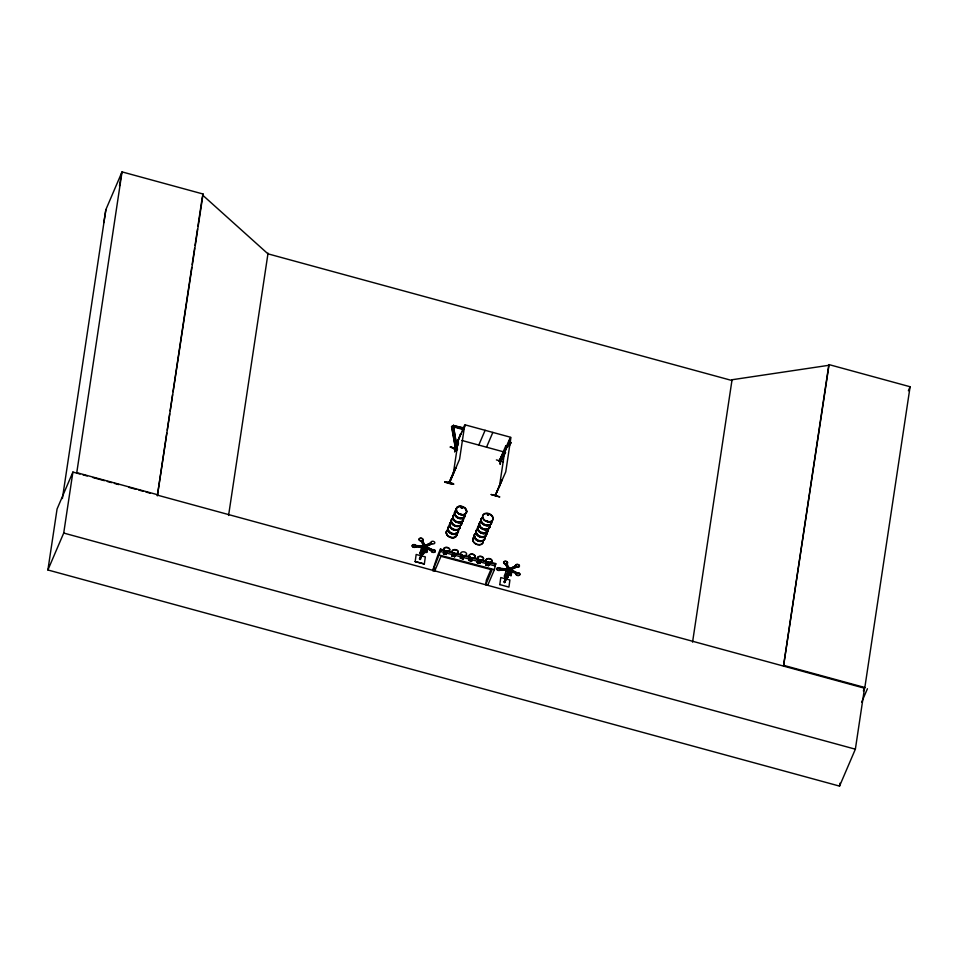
<?xml version="1.0" encoding="UTF-8"?>
<svg xmlns="http://www.w3.org/2000/svg" width="958" height="958" viewBox="0 0 958 958"><rect width="100%" height="100%" fill="white"/><g stroke="black" fill="none" stroke-linecap="round" stroke-linejoin="round"><path stroke-width="1.44" d="M444.057 552.778C443.722 549.377 449.23 550.946 446.236 553.485C443.494 551.221 442.967 554.155 446.093 554.263L446.668 552.778L446.26 554.478L443.47 553.736L443.877 552.048L443.77 553.652M446.272 553.101L446.105 553.82L447.111 551.305M446.093 554.263L446.296 553.113L446.093 553.7M452.392 555.257L452.212 555.88L454.535 556.49L455.11 555.017L454.703 556.706L451.913 555.975L452.332 554.275L452.392 555.448L453.374 552.958L455.565 553.544L454.691 555.724L452.535 554.742L451.913 555.975M454.571 555.844L454.595 555.664M460.93 557.137L460.666 558.119L462.977 558.73L464.007 555.772L461.816 555.197L460.786 557.592L461.002 556.993M461.816 555.197L460.918 557.472L463.073 558.131M469.3 559.556L469.109 560.346L471.432 560.957L472.007 559.484L471.432 560.957M471.42 560.466L472.462 558.011L470.27 557.424L469.396 559.484M469.408 559.244L471.576 559.879M477.826 561.604L477.874 561.448M479.898 562.753L480.904 560.238L478.713 559.664L477.898 561.568L480.03 562.418L480.904 560.238M478.713 559.664L477.838 561.843L480.054 562.322M486.305 563.711L486.005 564.813L488.317 565.424C491.107 563.029 483.55 566.513 487.155 561.891L489.346 562.478L488.472 564.657L486.209 564.034M423.879 545.844L415.904 545.653L423.879 545.844L423.915 547.018L415.964 546.647L425.747 547.341L425.053 549.641L425.747 547.341M415.185 561.58L416.167 554.466L425.328 556.885L424.334 563.999L415.185 561.58L424.334 563.999M420.933 540.767L423.675 546.192L425.053 545.952L422.502 540.42A1.964 1.317 7.7 0 0 421.975 538.384A1.964 1.317 7.7 0 0 419.173 538.875A1.964 1.317 7.7 0 0 420.67 540.731L420.646 540.911A1.964 1.317 7.7 0 1 419.149 539.055A1.964 1.317 7.7 0 1 421.939 538.564A1.964 1.317 7.7 0 1 422.478 540.599M420.801 551.006L421.412 547.377L427.16 548.898C429.747 557.867 411.952 546.515 426.717 552.143M422.286 540.695L425.053 545.952M422.909 551.125L423.652 548.467L425.52 548.97L425.388 549.964L424.825 551.269L422.957 550.766L423.652 548.467M422.969 552.227L423.173 552.359A1.964 1.317 7.7 0 1 422.873 554.347A1.964 1.317 7.7 0 1 419.999 553.58A1.964 1.317 7.7 0 1 421.292 551.856L421.316 551.676A1.964 1.317 7.7 0 0 420.023 553.401A1.964 1.317 7.7 0 0 422.897 554.167A1.964 1.317 7.7 0 0 423.196 552.179M423.735 546.659L425.136 547.03M423.867 546.85L423.173 549.15L423.915 547.018M424.346 546.862L425.017 546.719L424.143 547.629M424.861 545.653L425.759 546.491L431.89 543.845L425.735 546.671L424.825 545.832L430.932 542.647A1.964 1.317 7.7 0 1 432.92 541.282A1.964 1.317 7.7 0 1 434.776 543.006A1.964 1.317 7.7 0 1 432.142 543.773M425.735 546.671L432.489 549.712A1.964 1.317 7.7 0 1 435.231 550.73A1.964 1.317 7.7 0 1 433.567 552.287A1.964 1.317 7.7 0 1 431.411 550.73L424.837 547.078M424.777 551.628L425.52 548.97M426.549 552.526L427.16 548.898M430.98 543.006L424.825 545.832M431.435 550.742L426.166 547.772M424.813 547.258L425.627 546.503L432.274 549.796M432.753 570.597C440.752 543.916 445.757 539.953 432.753 570.597L434.657 571.1L440.991 556.335L492.077 569.842L485.754 584.608L487.778 585.146L494.424 569.627L495.717 563.591L490.077 562.106M434.657 571.1L435.064 568.154M443.47 553.736L443.877 552.048M452.212 555.88L452.559 554.335M453.374 552.958L452.416 555.4M454.535 556.49L454.679 555.412M463.409 558.322L463.145 558.945L460.367 558.203L460.774 556.514L460.966 557.281M460.666 558.119L460.774 556.514M462.977 558.73L463.037 557.891M463.145 558.945L463.325 557.185M468.809 560.442L469.216 558.742L468.809 560.442L471.599 561.172L471.863 560.562M469.073 559.819L469.216 558.742M469.109 560.346L469.456 558.801M471.599 561.172L472.007 559.484M471.635 559.915L469.384 559.616L471.576 560.191L472.462 558.011M477.252 562.669L477.671 560.981L477.563 562.586L479.874 563.196L480.449 561.711L480.042 563.412L477.252 562.669L477.695 561.975M477.563 562.586L477.671 560.981M479.874 563.196L480.042 562.059M488.748 565.028L488.484 565.639L485.706 564.909L486.113 563.208L486.005 564.813M485.706 564.909L486.113 563.208M487.155 561.891L486.281 564.07L489.322 562.681M485.754 584.608L486.353 580.189L490.951 569.447M488.317 565.424L488.664 563.879M488.484 565.639L489.346 562.478M508.459 569.124L500.411 568.405A1.964 1.317 7.7 0 0 497.453 567.914A1.964 1.317 7.7 0 0 497.573 569.938A1.964 1.317 7.7 0 0 500.495 569.723L508.518 570.118L508.482 568.944L500.531 568.573M500.567 569.747L508.542 569.938L508.482 568.944M499.789 584.679L500.771 577.566L509.919 579.985L508.938 587.098L499.825 584.596M505.513 564.034L505.273 563.831A1.964 1.317 7.7 0 1 503.764 561.975A1.964 1.317 7.7 0 1 506.566 561.484A1.964 1.317 7.7 0 1 507.105 563.508L507.081 563.687A1.964 1.317 7.7 0 0 506.543 561.663A1.964 1.317 7.7 0 0 503.74 562.154A1.964 1.317 7.7 0 0 505.249 564.011L508.279 569.291L509.644 569.052L508.303 569.112L505.537 563.855M505.405 574.105L506.016 570.477L511.764 571.986L511.153 575.626L505.405 574.105L506.016 570.477M507.501 574.225L508.255 571.567L507.56 573.866L509.428 574.369L510.123 572.07L509.381 574.728M507.776 572.249L508.47 569.95L507.776 572.249L509.656 572.74L510.207 571.435L510.351 570.441L508.339 569.747M509.081 570.058L508.746 570.729M509.428 568.932L515.608 565.915L509.428 568.932L510.339 569.77L516.721 567.052A1.964 1.317 7.7 0 0 519.356 566.286A1.964 1.317 7.7 0 0 517.5 564.561A1.964 1.317 7.7 0 0 515.512 565.927M509.44 570.178L510.255 569.411L517.092 572.812A1.964 1.317 7.7 0 1 519.835 573.83A1.964 1.317 7.7 0 1 518.17 575.387A1.964 1.317 7.7 0 1 516.015 573.83L510.77 570.872M509.656 572.74L509.788 571.746L507.908 571.255M510.339 569.77L516.745 566.873A1.964 1.317 7.7 0 0 519.38 566.106A1.964 1.317 7.7 0 0 517.524 564.382A1.964 1.317 7.7 0 0 515.536 565.747L515.584 566.094M516.039 573.842L515.991 574.01A1.964 1.317 7.7 0 0 518.146 575.566A1.964 1.317 7.7 0 0 519.799 574.01A1.964 1.317 7.7 0 0 517.069 572.992L510.231 569.603M444.991 482.233C453.098 481.802 459.601 486.987 444.991 482.209M457.313 449.206L450.296 446.943L457.397 448.883M455.445 468.175L455.816 467.672L449.062 482.976L449.673 482.473M449.086 482.916L449.434 481.754L449.458 482.964M454.799 448.536L454.834 447.937M455.625 445.29L454.703 451.769L455.601 445.207M456.236 448.081L455.457 448.188L456.343 448.128M455.589 447.901L455.146 448.643L456.116 448.667M460.547 434.285L460.918 433.77L454.212 449.122L454.834 448.548M491.203 494.567C494.807 495.526 508.662 499.417 491.214 494.484M496.4 459.912L503.489 461.804M500.316 460.978L499.597 460.487M499.549 460.343L500.579 460.211M499.549 460.846L499.825 459.972M500.759 461.277L499.022 460.978L500.555 461.744L510.937 437.411L505.752 471.887L495.226 495.585L501.693 480.197M500.351 464.199L500.974 457.337M499.968 464.079L500.926 457.313M501.01 461.145L500.711 460.463L500.603 461.181M505.836 445.757L506.566 446.189L505.836 445.757L499.381 460.726M506.794 446.296L500.375 461.72L507.01 446.967M103.799 222.627L105.883 209.586L122.037 171.889L203.072 194.019L157.34 495.861L157.447 495.154L864.535 688.203L855.362 749.192L839.543 786.111L47.9 569.974L57.073 508.997L72.904 472.066L80.065 474.03M62.39 498.555L105.883 209.586M47.9 569.974L63.719 533.055L72.904 472.066M122.037 171.889L76.772 472.665L157.807 494.783M157.675 493.681L166.788 433.076M167.243 430.118L169.686 413.856M170.129 410.898L172.572 394.648M173.027 391.69L191.708 267.522M192.151 264.564L194.594 248.302M195.049 245.356L197.492 229.094M197.935 226.136L202.389 196.57M228.579 515.464L268.048 253.128M463.48 429.1L453.385 426.346L451.553 426.693L455.697 449.494L457.337 449.601L453.374 425.544L463.672 427.843M451.553 426.693L453.182 426.801L453.577 425.089M453.254 474.042L458.439 439.566M499.417 486.652L504.603 452.176M731.828 380.47L731.936 379.763L828.766 365.309L829.065 364.615L910.1 386.745L864.835 687.509L863.374 690.91M692.562 642.135L732.044 379.799L731.936 380.506L267.953 253.834L202.605 195.097L203.072 194.019M828.766 365.309L783.512 666.073L829.065 364.615M839.543 786.111L839.974 783.201M119.487 186.02L121.57 172.967M444.045 552.91L446.296 553.221L444.045 552.91L447.087 551.521M494.699 565.962L495.717 563.591M431.459 550.563L431.387 550.91A1.964 1.317 7.7 0 0 433.543 552.467A1.964 1.317 7.7 0 0 435.207 550.91A1.964 1.317 7.7 0 0 432.465 549.892L432.25 549.976M452.439 555.329L455.529 553.748M495.609 495.609L495.837 495.142M462.307 507.465L461.84 508.135M462.151 507.273L462.427 508.231L461.193 507.92M460.594 514.135L460.93 513.859M482.066 532.552L482.628 533.055L482.233 532.361M486.808 521.224L487.658 521.08M487.945 514.23L487.694 515.212L488.688 514.817M486.999 521.092L487.598 521.439L487.191 520.972M454.559 449.074L460.63 433.699M454.499 449.194L464.762 424.801L459.577 459.277L449.398 483.083L455.816 467.672M458.235 441.662L455.17 448.691M462.534 431.639L465.408 424.933L510.41 437.207L500.136 461.002M456.08 448.895L458.475 442.931M455.697 449.494L451.745 426.238M455.996 448.871L458.451 443.159M457.337 449.601L453.385 426.346M449.098 482.401L455.529 467.588M421.412 547.377L426.993 549.281M423.939 551.569L420.011 559.508L419.484 558.909L422.765 551.257M419.484 558.909L423.412 550.97M420.011 559.508L423.292 551.868M478.784 445.075L485.107 430.31M486.52 447.182L492.843 432.417M446.404 553.401L446.668 552.778M446.26 554.478L446.524 553.856M452.332 554.275L452.068 554.898L454.846 555.628L455.11 555.017M455.565 553.544L454.739 555.448L452.499 555.149M454.703 556.706L454.966 556.095M509.62 440.896L509.428 442.153M460.367 558.203L460.858 557.652M510.961 442.919L509.632 441.698L505.956 448.428M464.007 555.772L463.301 557.867L460.511 557.125M501.98 480.269L495.274 495.609L495.837 495.07M480.449 561.711L480.186 562.334L477.407 561.592M480.042 563.412L480.305 562.789M508.542 574.668L504.615 582.608L504.088 582.009L507.369 574.357M504.088 582.009L507.465 575.339M504.615 582.608L508.435 573.686M511.764 571.986L505.848 570.86M511.153 575.626L505.573 573.71M908.388 390.744L910.1 386.745M861.613 702.286L867.433 688.73M499.022 460.978L504.77 450.476M500.555 461.744L505.608 452.499M508.878 446.679L511.165 442.452M415.988 546.467L415.868 546.802A1.964 1.317 7.7 0 1 412.946 547.018A1.964 1.317 7.7 0 1 412.826 544.994A1.964 1.317 7.7 0 1 415.784 545.485M500.591 569.567L500.471 569.902A1.964 1.317 7.7 0 1 497.549 570.118A1.964 1.317 7.7 0 1 497.43 568.094A1.964 1.317 7.7 0 1 500.387 568.585L500.507 568.753M461.648 507.057L461.265 507.692M487.514 521.487L486.856 520.865M455.685 444.991L454.655 451.697M461.109 507.213L462.367 507.812M487.778 514.47L488.556 514.41M481.874 532.48L482.485 532.864M463.983 555.987L460.846 557.448L463.193 557.688M469.384 559.616L472.426 558.215M477.838 561.843L480.88 560.454M454.822 448.009L454.176 448.967M488.676 514.35L487.371 514.721M454.535 447.865L454.655 448.536M455.9 449.039L457.529 449.134M461.948 507.393L461.924 508.003M440.321 549.102L444.56 550.227M447.745 550.91L453.026 552.467M457.253 553.58L461.852 554.646M464.678 555.389L470.318 556.885M473.144 557.628L478.784 559.125M482.652 560.298L485.838 560.981M440.608 549.712L495.621 564.262M439.914 551.329L469.54 559.161M472.366 559.903L494.939 565.867M485.85 563.831L488.64 564.561M423.735 547.844L425.615 548.335M508.339 570.932L510.207 571.435M423.508 549.461L425.388 549.964M508.111 572.561L509.991 573.052M439.399 555.077L494.424 569.627M450.26 447.182L457.313 449.074M453.374 425.544L462.031 427.903M453.182 426.801L463.277 429.555M461.9 440.464L504.076 451.984M783.8 665.391L864.835 687.509M82.927 474.809L87.226 475.982M92.962 477.551L104.422 480.676M107.296 481.467L111.595 482.64M114.457 483.419L118.756 484.592M128.791 487.335L135.952 489.287M138.826 490.065L143.125 491.238M145.987 492.029L150.286 493.202M63.719 533.055L855.362 749.192M500.567 460.175L500.351 460.75M488.197 515.033L487.514 514.829M507.56 575.327L507.776 575.459A1.964 1.317 7.7 0 1 507.477 577.446A1.964 1.317 7.7 0 1 504.603 576.68A1.964 1.317 7.7 0 1 505.896 574.956L505.92 574.776A1.964 1.317 7.7 0 0 504.626 576.5A1.964 1.317 7.7 0 0 507.501 577.267A1.964 1.317 7.7 0 0 507.8 575.279M487.921 514.901L487.802 514.674M486.927 521.236L487.454 521.164M504.734 581.71L505.261 582.32M420.131 558.61L420.658 559.221M415.904 545.653L415.82 545.306A1.964 1.317 7.7 0 0 412.85 544.815A1.964 1.317 7.7 0 0 412.97 546.838A1.964 1.317 7.7 0 0 415.892 546.623M506.914 563.615L509.644 569.052M463.193 518.913A5.497 4.012 23.2 0 1 456.667 522.385A5.497 4.012 23.2 0 1 453.697 515.308M463.373 518.685A5.58 4.072 23.2 0 1 456.08 521.906A5.58 4.072 23.2 0 1 454.715 514.41M452.236 518.721A5.497 4.012 23.2 0 0 455.888 526.014A5.497 4.012 23.2 0 0 461.349 521.212A5.497 4.012 23.2 0 1 459.014 526.122A5.497 4.012 23.2 0 1 452.068 523.487A5.497 4.012 23.2 0 1 453.194 518.122M465.121 514.602A5.58 4.072 23.2 0 1 457.828 517.835A5.58 4.072 23.2 0 1 456.463 510.339M463.492 518.23A5.497 4.012 23.2 0 1 457.637 521.918A5.497 4.012 23.2 0 1 453.326 515.452M453.996 514.626A5.497 4.012 23.2 0 1 454.954 514.015M464.965 515.931A5.497 4.012 23.2 0 1 457.122 517.667A5.497 4.012 23.2 0 1 456.415 510.626M463.073 517.344A5.58 4.072 23.2 0 1 460.702 522.302A5.58 4.072 23.2 0 1 453.661 519.631A5.58 4.072 23.2 0 1 454.81 514.207M465.205 514.398A5.58 4.072 23.2 0 1 457.924 517.619A5.58 4.072 23.2 0 1 456.559 510.123M465.241 514.159A5.497 4.012 23.2 0 1 458.044 517.332A5.497 4.012 23.2 0 1 456.703 509.943M461.816 522.086A5.473 4 23.2 0 1 455.313 525.535A5.473 4 23.2 0 1 452.356 518.494M458.235 531.618A5.497 4.012 23.2 0 1 451.026 533.702A5.497 4.012 23.2 0 1 448.727 526.924M458.391 530.301A5.58 4.072 23.2 0 1 451.098 533.522A5.58 4.072 23.2 0 1 449.745 526.026M456.367 532.828A5.497 4.012 23.2 0 1 454.032 537.737A5.497 4.012 23.2 0 1 447.087 535.091A5.497 4.012 23.2 0 1 448.224 529.738M456.439 532.6A5.461 3.988 23.2 0 1 454.116 537.462A5.508 4.024 23.2 0 1 447.147 534.959A5.508 4.024 23.2 0 1 448.272 529.582A5.461 3.988 23.2 0 0 447.218 534.851A5.461 3.988 23.2 0 0 454.116 537.462A5.508 4.024 23.2 0 0 456.439 532.684M461.169 521.595A5.461 3.988 23.2 0 1 458.834 526.457A5.461 3.988 23.2 0 1 451.936 523.834A5.461 3.988 23.2 0 1 453.062 518.518M460.139 526.217A5.58 4.072 23.2 0 1 453.517 529.738A5.58 4.072 23.2 0 1 450.511 522.565M458.511 529.846A5.497 4.012 23.2 0 1 451.326 533.019A5.497 4.012 23.2 0 1 449.973 525.631M459.96 526.457A5.497 4.012 23.2 0 1 453.433 529.918A5.497 4.012 23.2 0 1 450.476 522.852M458.487 530.085A5.58 4.072 23.2 0 1 451.194 533.307A5.58 4.072 23.2 0 1 449.829 525.81M460.223 526.014A5.58 4.072 23.2 0 1 453.613 529.523A5.58 4.072 23.2 0 1 450.607 522.361M460.283 526.864A5.497 4.012 23.2 0 1 453.074 528.948A5.497 4.012 23.2 0 1 450.763 522.17M489.622 525.966A5.497 4.012 23.2 0 1 483.095 529.439A5.497 4.012 23.2 0 1 480.126 522.361M489.789 525.738A5.58 4.072 23.2 0 1 483.179 529.247A5.58 4.072 23.2 0 1 480.162 522.086M488.161 529.367A5.497 4.012 23.2 0 1 480.976 532.552A5.497 4.012 23.2 0 1 479.635 525.164M488.221 529.151A5.461 3.988 23.2 0 1 481.084 532.313A5.461 3.988 23.2 0 1 479.742 524.96M491.538 521.667A5.58 4.072 23.2 0 1 484.916 525.176A5.58 4.072 23.2 0 1 481.91 518.003M489.909 525.283A5.497 4.012 23.2 0 1 482.724 528.469A5.497 4.012 23.2 0 1 481.383 521.08M491.37 521.894A5.497 4.012 23.2 0 1 484.173 525.068A5.497 4.012 23.2 0 1 482.832 517.679M489.885 525.523A5.58 4.072 23.2 0 1 482.593 528.756A5.58 4.072 23.2 0 1 481.227 521.26M491.634 521.451A5.58 4.072 23.2 0 1 485.011 524.972A5.58 4.072 23.2 0 1 482.006 517.799M491.658 521.212A5.497 4.012 23.2 0 1 485.131 524.673A5.497 4.012 23.2 0 1 482.161 517.607M484.257 536.468A5.497 4.012 23.2 0 1 481.922 541.366A5.497 4.012 23.2 0 1 474.976 538.731A5.497 4.012 23.2 0 1 476.114 533.378M484.82 537.354A5.58 4.072 23.2 0 1 478.198 540.863A5.58 4.072 23.2 0 1 475.192 533.702M483.203 542.072A5.497 4.012 23.2 0 1 475.372 543.821A5.497 4.012 23.2 0 1 474.653 536.779M483.263 541.845A5.461 3.988 23.2 0 1 475.479 543.581A5.461 3.988 23.2 0 1 474.761 536.576M486.173 532.145A5.58 4.072 23.2 0 1 483.802 537.115A5.58 4.072 23.2 0 1 476.761 534.444A5.58 4.072 23.2 0 1 477.91 529.008M484.94 536.899A5.497 4.012 23.2 0 1 478.401 540.372A5.497 4.012 23.2 0 1 475.443 533.295M486.005 532.397A5.497 4.012 23.2 0 1 483.67 537.294A5.497 4.012 23.2 0 1 476.725 534.66A5.497 4.012 23.2 0 1 477.85 529.295M484.904 537.139A5.58 4.072 23.2 0 1 478.281 540.659A5.58 4.072 23.2 0 1 475.276 533.486M486.269 531.941A5.58 4.072 23.2 0 1 483.898 536.899A5.58 4.072 23.2 0 1 476.856 534.229A5.58 4.072 23.2 0 1 478.006 528.792M486.305 531.714A5.497 4.012 23.2 0 1 480.832 536.516A5.497 4.012 23.2 0 1 477.192 529.223M471.24 557.999A3.054 2.036 7.7 0 1 469.755 554.586A3.054 2.036 7.7 0 1 474.821 555.448A3.054 2.036 7.7 0 1 472.019 558.143M424.119 547.808A1.712 1.15 7.7 0 1 423.208 545.952A1.712 1.15 7.7 0 1 426.011 546.204A1.712 1.15 7.7 0 1 424.993 547.892M423.771 547.21A1.712 1.15 7.7 0 1 423.268 545.509A1.712 1.15 7.7 0 1 425.771 545.509A1.712 1.15 7.7 0 1 425.831 547.21M509.153 570.992A1.712 1.15 7.7 0 1 507.596 569.303A1.712 1.15 7.7 0 1 510.315 569.052A1.712 1.15 7.7 0 1 510.015 570.908M508.375 570.309A1.712 1.15 7.7 0 1 507.968 568.537A1.712 1.15 7.7 0 1 510.578 568.765A1.712 1.15 7.7 0 1 510.075 570.453M423.783 550.539L424.49 550.73L423.819 550.491M508.387 573.638L509.093 573.83L508.387 573.638M445.039 481.922L453.493 484.149L445.039 481.922M457.301 512.243A5.497 4.012 23.2 0 0 466.378 512.841A5.497 4.012 23.2 0 0 460.678 506.147A5.497 4.012 23.2 0 0 457.301 512.243M457.182 512.566A5.461 3.988 23.2 0 0 466.211 513.153A5.461 3.988 23.2 0 0 460.535 506.507A5.461 3.988 23.2 0 0 457.182 512.566M457.241 512.374A5.508 4.024 23.2 0 0 466.33 512.973A5.508 4.024 23.2 0 0 460.618 506.267A5.508 4.024 23.2 0 0 457.241 512.374M483.73 519.284A5.497 4.012 23.2 0 0 492.807 519.883A5.497 4.012 23.2 0 0 487.107 513.177A5.497 4.012 23.2 0 0 483.73 519.284M483.61 519.619A5.461 3.988 23.2 0 0 492.628 520.218A5.461 3.988 23.2 0 0 486.963 513.56A5.461 3.988 23.2 0 0 483.61 519.619M481.479 533.199A5.461 3.988 23.2 0 0 487.969 529.75A5.473 4 23.2 0 1 481.467 533.211A5.473 4 23.2 0 1 478.521 526.17A5.461 3.988 23.2 0 0 481.479 533.199M444.524 550.874A3.054 2.036 7.7 0 0 449.613 550.371A3.054 2.036 7.7 0 0 445.937 547.557A3.054 2.036 7.7 0 0 444.524 550.874M444.548 550.658A3.054 2.036 7.7 0 0 449.637 550.167A3.054 2.036 7.7 0 0 445.973 547.341A3.054 2.036 7.7 0 0 444.548 550.658M452.966 553.101A3.054 2.036 7.7 0 0 458.056 552.61A3.054 2.036 7.7 0 0 454.391 549.784A3.054 2.036 7.7 0 0 452.966 553.101M452.99 552.898A3.054 2.036 7.7 0 0 458.08 552.395A3.054 2.036 7.7 0 0 454.415 549.581A3.054 2.036 7.7 0 0 452.99 552.898M478.305 559.807A3.054 2.036 7.7 0 0 483.395 559.304A3.054 2.036 7.7 0 0 479.73 556.49A3.054 2.036 7.7 0 0 478.305 559.807M478.329 559.592A3.054 2.036 7.7 0 0 483.431 559.089A3.054 2.036 7.7 0 0 479.754 556.275A3.054 2.036 7.7 0 0 478.329 559.592M461.445 555.125A3.054 2.036 7.7 0 0 466.534 554.622A3.054 2.036 7.7 0 0 462.858 551.808A3.054 2.036 7.7 0 0 461.445 555.125M469.863 557.568A3.054 2.036 7.7 0 0 474.952 557.077A3.054 2.036 7.7 0 0 471.276 554.251A3.054 2.036 7.7 0 0 469.863 557.568M486.748 562.035A3.054 2.036 7.7 0 0 491.849 561.544A3.054 2.036 7.7 0 0 488.173 558.718A3.054 2.036 7.7 0 0 486.748 562.035M486.784 561.831A3.054 2.036 7.7 0 0 491.873 561.328A3.054 2.036 7.7 0 0 488.197 558.514A3.054 2.036 7.7 0 0 486.784 561.831"/></g></svg>
